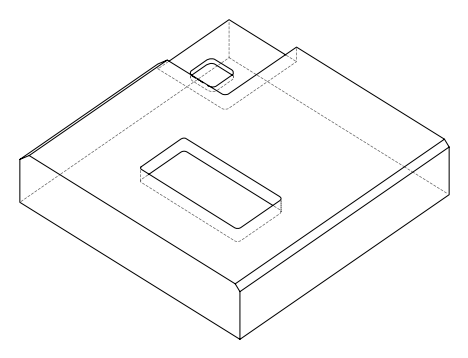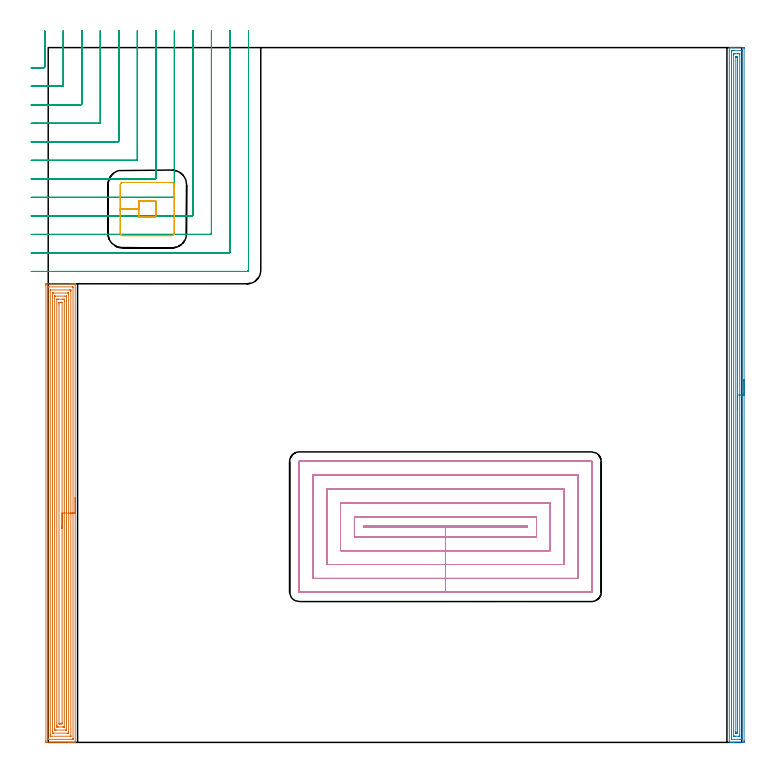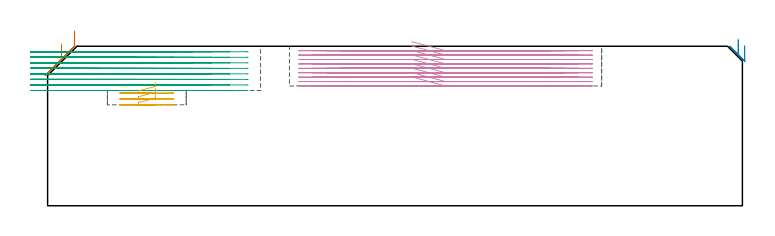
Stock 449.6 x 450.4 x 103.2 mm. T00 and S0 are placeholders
(PLAN: 5 operations, 3 tool changes, 109.5 min)
(1 AREA_MILL | FG_CHAMFER_SURFACE | UGT0205_001 | 16.98 min | 55068 mm3)
(2 AREA_MILL_1 | FG_CHAMFER_SURFACE_1 | UGT0205_001 | 14.61 min | 20732 mm3)
(3 MILL_CORNER_NOTCH_RECTANGULAR | CORNER_NOTCH_RECTANGULAR | UGT0201_008 | Follow Part, ap 4, ae 75% | 34.39 min | 601507 mm3)
(4 MILL_RECTANGULAR_POCKET | POCKET_RECTANGULAR_STRAIGHT | NXT0201_011 | Follow Part, ap 3, ae 75% | 42.01 min | 502823 mm3)
(5 MILL_RECTANGULAR_POCKET_1 | POCKET_RECTANGULAR_STRAIGHT_1 | UGT0201_008 | Follow Part, ap 4, ae 75% | 1.48 min | 23227 mm3)
(TOOL UGT0205_001 | Chamfer Mill 20 x 3 x 45 deg. | D20 FL50 Z2)
(TOOL UGT0201_008 | End Mill 16 mm | D16 FL32 Z4)
(TOOL NXT0201_011 | ENDMILL 12mm [2P460-1200-NA 1630] | D12 FL38 Z6)
(OP 1 AREA_MILL)
G17 G21 G94 G90
T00 M6
G54
G17 G0 G90 X17.5 Y158.65 S1061 M3
G43 Z113.2 H0
G94 G1 Y158.612 Z112.328 F250.
Y158.498 Z111.463
Y158.309 Z110.612
Y158.047 Z109.78
Y157.713 Z108.974
Y157.31 Z108.2
Y156.842 Z107.464
Y156.31 Z106.772
Y155.721 Z106.129
Y155.078 Z105.54
Y154.386 Z105.008
Y153.65 Z104.54
Y152.876 Z104.137
Y152.07 Z103.803
Y151.238 Z103.541
Y150.387 Z103.352
Y149.522 Z103.238
Y148.65 Z103.2
Y0.185
X17.497 Y0.01 Z103.188
X17.443 Y0.007 Z103.135
X17.013 Y0. Z102.713
X16.759 Z102.458
X16.021 Z101.716
X14.761 Z100.458
X13.347 Z99.043
X-0.912 Y0.001 Z84.786
X-1.142 Y0.003 Z84.555
X-1.492 Y0.008 Z84.206
X-1.494 Y0.048 Z84.204
X-1.499 Y0.632 Z84.201
X-1.5 Y1.222 Z84.2
Y296.363
X-1.499 Y296.668 Z84.201
X-1.494 Y297.252 Z84.204
X-1.492 Y297.292 Z84.206
X-0.912 Y297.3 Z84.786
X14.238 Z99.933
X15.652 Z101.348
X16.021 Z101.716
X16.759 Z102.458
X17.013 Z102.713
X17.443 Y297.293 Z103.135
X17.497 Y297.29 Z103.189
X17.5 Y297.115 Z103.2
Y148.65
X16.086 Z101.786
Y2.356
X16.084 Y2.291 Z101.784
X16.079 Y2.161 Z101.779
X16.067 Y2.01 Z101.767
X16.021 Y2.007 Z101.721
X15.549 Y2.001 Z101.249
X0.398 Z86.098
X-0.021 Y2.007 Z85.679
X-0.074 Y2.01 Z85.626
X-0.082 Y2.226 Z85.618
X-0.085 Y2.356 Z85.615
X-0.086 Y2.421 Z85.614
Y294.944
X-0.084 Y295.009 Z85.616
X-0.079 Y295.139 Z85.621
X-0.067 Y295.29 Z85.633
X-0.021 Y295.293 Z85.679
X0.452 Y295.299 Z86.152
X15.602 Z101.302
X16.021 Y295.293 Z101.721
X16.074 Y295.29 Z101.774
X16.082 Y295.074 Z101.782
X16.085 Y294.944 Z101.785
X16.086 Y294.879 Z101.786
Y148.65
X14.672 Z100.372
X14.671 Y4.101 Z100.371
Y4.047
X14.669 Y4.021 Z100.369
X14.666 Y4.014 Z100.366
X14.655 Y4.01 Z100.355
X14.446 Y4.001 Z100.146
X1.971 Y4. Z87.671
X1.762 Y4.001 Z87.462
X1.553 Y4.005 Z87.253
X1.414 Y4.01 Z87.114
X1.335 Y4.021 Z87.035
X1.333 Y4.065 Z87.033
X1.33 Y4.21 Z87.03
X1.329 Y4.644 Z87.029
X1.328 Y5.104 Z87.028
X1.329 Y293.199 Z87.029
Y293.253
X1.332 Y293.279 Z87.032
X1.334 Y293.286 Z87.034
X1.345 Y293.29 Z87.045
X1.554 Y293.299 Z87.254
X14.03 Y293.3 Z99.73
X14.238 Y293.299 Z99.938
X14.447 Y293.295 Z100.147
X14.586 Y293.29 Z100.286
X14.665 Y293.279 Z100.365
X14.667 Y293.235 Z100.367
X14.67 Y293.09 Z100.37
X14.671 Y292.656 Z100.371
X14.672 Y292.196 Z100.372
Y148.65
X13.257 Z98.957
Y6.893
X13.255 Y6.091 Z98.955
X13.253 Y6.036 Z98.953
X13.251 Y6.014 Z98.951
X13.233 Y6.01 Z98.933
X13.123 Y6.005 Z98.823
X12.901 Y6.002 Z98.601
X12.456 Y6. Z98.156
X3.544 Z89.244
X3.099 Y6.002 Z88.799
X2.877 Y6.005 Z88.577
X2.767 Y6.01 Z88.467
X2.749 Y6.014 Z88.449
X2.747 Y6.031 Z88.447
X2.745 Y6.072 Z88.445
X2.743 Y6.803 Z88.443
Y290.407
X2.745 Y291.209 Z88.445
X2.747 Y291.264 Z88.447
X2.749 Y291.286 Z88.449
X2.767 Y291.29 Z88.467
X2.877 Y291.295 Z88.577
X3.099 Y291.298 Z88.799
X3.544 Y291.3 Z89.244
X12.456 Z98.156
X12.901 Y291.298 Z98.601
X13.123 Y291.295 Z98.823
X13.233 Y291.29 Z98.933
X13.251 Y291.286 Z98.951
X13.253 Y291.269 Z98.953
X13.255 Y291.228 Z98.955
X13.257 Y290.498 Z98.957
Y290.407
Y148.65
X11.843 Z97.543
Y8.403
X11.84 Y8.123 Z97.54
X11.837 Y8.044 Z97.537
X11.834 Y8.009 Z97.534
X11.819 Y8.007 Z97.519
X11.735 Y8.003 Z97.435
X11.565 Y8.001 Z97.265
X11.353 Y8. Z97.053
X5.114 Z90.814
X4.435 Y8.002 Z90.135
X4.219 Y8.004 Z89.919
X4.168 Y8.01 Z89.868
X4.164 Y8.024 Z89.864
X4.161 Y8.063 Z89.861
X4.157 Y8.682 Z89.857
Y8.961
X4.158 Y288.897 Z89.858
X4.16 Y289.177 Z89.86
X4.163 Y289.256 Z89.863
X4.166 Y289.291 Z89.866
X4.181 Y289.293 Z89.881
X4.265 Y289.297 Z89.965
X4.435 Y289.299 Z90.135
X4.647 Y289.3 Z90.347
X10.886 Z96.586
X11.565 Y289.298 Z97.265
X11.781 Y289.296 Z97.481
X11.832 Y289.29 Z97.532
X11.836 Y289.276 Z97.536
X11.839 Y289.237 Z97.539
X11.843 Y288.618 Z97.543
Y288.339
Y148.65
X10.429 Z96.129
X10.428 Y10.146 Z96.128
X10.427 Y10.065 Z96.127
X10.425 Y10.026 Z96.125
X10.423 Y10.013 Z96.123
X10.406 Y10.01 Z96.106
X10.249 Y10.003 Z95.949
X9.782 Y10.001 Z95.482
X9.36 Y10. Z95.06
X6.686 Z92.386
X6.218 Y10.001 Z91.918
X5.792 Y10.003 Z91.492
X5.609 Y10.01 Z91.309
X5.578 Y10.022 Z91.278
X5.576 Y10.085 Z91.276
X5.573 Y10.223 Z91.273
X5.572 Y10.47 Z91.272
X5.571 Y11.119 Z91.271
X5.572 Y287.154 Z91.272
X5.573 Y287.235 Z91.273
X5.575 Y287.274 Z91.275
X5.577 Y287.287 Z91.277
X5.594 Y287.29 Z91.294
X5.752 Y287.297 Z91.452
X6.218 Y287.299 Z91.918
X6.64 Y287.3 Z92.34
X9.314 Z95.014
X9.782 Y287.299 Z95.482
X10.208 Y287.297 Z95.908
X10.391 Y287.29 Z96.091
X10.422 Y287.278 Z96.122
X10.424 Y287.215 Z96.124
X10.427 Y287.077 Z96.127
X10.428 Y286.83 Z96.128
X10.429 Y286.181 Z96.129
Y148.65
X9.015 Z94.715
Y13.03
X9.013 Y12.259 Z94.713
X9.012 Y12.138 Z94.712
X9.008 Y12.021 Z94.708
X8.891 Y12.01 Z94.591
X8.257 Y12.001 Z93.957
X8. Y12. Z93.7
X7.367 Z93.067
X7.109 Y12.003 Z92.809
X7.023 Y12.007 Z92.723
X6.998 Y12.009 Z92.698
X6.992 Y12.054 Z92.692
X6.988 Y12.135 Z92.688
X6.986 Y12.259 Z92.686
X6.985 Y284.271 Z92.685
X6.987 Y285.041 Z92.687
X6.988 Y285.162 Z92.688
X6.992 Y285.279 Z92.692
X7.109 Y285.29 Z92.809
X7.743 Y285.299 Z93.443
X8. Y285.3 Z93.7
X8.633 Z94.333
X8.891 Y285.297 Z94.591
X8.977 Y285.293 Z94.677
X9.002 Y285.291 Z94.702
X9.008 Y285.246 Z94.708
X9.012 Y285.165 Z94.712
X9.014 Y285.041 Z94.714
X9.015 Y148.65 Z94.715
Y147.778 Z94.753
Y146.914 Z94.867
Y146.062 Z95.055
Y145.23 Z95.318
Y144.424 Z95.652
Y143.65 Z96.054
Y142.914 Z96.523
Y142.222 Z97.054
Y141.579 Z97.644
Y140.99 Z98.287
Y140.459 Z98.979
Y139.99 Z99.715
Y139.587 Z100.489
Y139.253 Z101.295
Y138.991 Z102.127
Y138.802 Z102.978
Y138.688 Z103.843
Y138.65 Z104.715
G0 Z113.2
M5
M2
(OP 2 AREA_MILL_1)
G17 G21 G94 G90
T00 M6
G54
G17 G0 G90 X451.1 Y235.2 S1061 M3
G43 Z113.2 H0
Z103.6
G94 G1 Y235.162 Z102.728 F250.
Y235.048 Z101.864
Y234.859 Z101.012
Y234.597 Z100.18
Y234.263 Z99.374
Y233.86 Z98.6
Y233.391 Z97.864
Y232.86 Z97.172
Y232.271 Z96.529
Y231.628 Z95.94
Y230.936 Z95.408
Y230.2 Z94.94
Y229.426 Z94.537
Y228.62 Z94.203
Y227.788 Z93.941
Y226.936 Z93.752
Y226.072 Z93.638
Y225.2 Z93.6
Y1.091
X451.099 Y0.613 Z93.601
X451.096 Y0.202 Z93.602
X451.092 Y0.01 Z93.605
X450.692 Y0. Z94.006
X444.543 Z100.151
X443.992 Z100.704
X443.665 Z101.031
X443.114 Z101.582
X442.787 Z101.908
X441.804 Z102.895
X441.65 Y0.003 Z103.043
X441.502 Y0.01 Z103.188
X441.5 Y0.166 Z103.2
Y450.234
X441.502 Y450.39 Z103.188
X441.65 Y450.397 Z103.043
X441.804 Y450.4 Z102.895
X442.131 Z102.568
X442.787 Z101.908
X443.992 Z100.704
X444.543 Z100.151
X450.692 Z94.006
X450.97 Y450.397 Z93.727
X451.092 Y450.39 Z93.606
X451.099 Y450.266 Z93.599
X451.1 Y449.787 Z93.6
Y225.2
X449.686 Z95.014
X449.685 Y2.53 Z95.015
X449.684 Y2.399 Z95.016
X449.679 Y2.027 Z95.021
X449.319 Y2.008 Z95.381
X448.935 Y2.003 Z95.765
X448.449 Y2. Z96.251
X448.057 Z96.643
X442.991 Y2.001 Z101.709
X442.96 Y2.002 Z101.74
X442.928 Y2.005 Z101.772
X442.921 Y2.009 Z101.779
X442.918 Y2.015 Z101.782
X442.916 Y2.042 Z101.784
X442.914 Y2.269 Z101.786
Y2.399
X442.915 Y447.87 Z101.785
X442.916 Y448.001 Z101.784
X442.921 Y448.373 Z101.779
X443.281 Y448.392 Z101.419
X443.665 Y448.397 Z101.035
X444.151 Y448.4 Z100.549
X444.543 Z100.157
X449.609 Z95.091
X449.64 Y448.399 Z95.06
X449.672 Y448.395 Z95.028
X449.679 Y448.391 Z95.021
X449.682 Y448.385 Z95.018
X449.684 Y448.358 Z95.016
X449.686 Y448.131 Z95.014
Y448.001
Y225.2
X448.272 Z96.428
X448.271 Y4.86 Z96.429
X448.27 Y4.185 Z96.43
X448.268 Y4.076 Z96.432
X448.265 Y4.024 Z96.435
X448.26 Y4.009 Z96.44
X448.234 Y4.004 Z96.466
X448.057 Y4.002 Z96.643
X447.36 Y4. Z97.34
X445.604 Z99.096
X444.725 Z99.975
X444.543 Y4.002 Z100.157
X444.362 Y4.007 Z100.338
X444.341 Y4.01 Z100.359
X444.335 Y4.019 Z100.365
X444.332 Y4.054 Z100.368
X444.33 Y4.112 Z100.37
X444.329 Y4.185 Z100.371
X444.328 Y4.403 Z100.372
X444.329 Y445.54 Z100.371
X444.33 Y446.215 Z100.37
X444.332 Y446.324 Z100.368
X444.335 Y446.376 Z100.365
X444.34 Y446.391 Z100.36
X444.366 Y446.395 Z100.334
X444.543 Y446.398 Z100.157
X445.24 Y446.4 Z99.46
X446.996 Z97.704
X447.875 Z96.825
X448.057 Y446.398 Z96.643
X448.238 Y446.393 Z96.462
X448.259 Y446.39 Z96.441
X448.265 Y446.381 Z96.435
X448.268 Y446.346 Z96.432
X448.27 Y446.288 Z96.43
X448.271 Y446.215 Z96.429
X448.272 Y445.997 Z96.428
Y225.2
X446.857 Z97.843
Y6.298
X446.855 Y6.108 Z97.845
X446.853 Y6.041 Z97.847
X446.85 Y6.01 Z97.85
X446.83 Y6.008 Z97.87
X446.725 Y6.004 Z97.975
X446.3 Y6. Z98.4
X446.271 Z98.429
X445.875 Y6.003 Z98.825
X445.776 Y6.007 Z98.924
X445.755 Y6.01 Z98.945
X445.749 Y6.02 Z98.951
X445.747 Y6.054 Z98.953
X445.745 Y6.134 Z98.955
X445.743 Y6.537 Z98.957
Y6.864
Y444.102
X445.745 Y444.291 Z98.955
X445.747 Y444.359 Z98.953
X445.75 Y444.39 Z98.95
X445.77 Y444.392 Z98.93
X445.875 Y444.395 Z98.825
X446.3 Y444.4 Z98.4
X446.329 Z98.371
X446.725 Y444.397 Z97.975
X446.824 Y444.393 Z97.876
X446.845 Y444.39 Z97.855
X446.851 Y444.38 Z97.849
X446.853 Y444.346 Z97.847
X446.855 Y444.266 Z97.845
X446.857 Y443.863 Z97.843
Y443.536
Y225.2
Y224.328 Z97.881
Y223.463 Z97.995
Y222.612 Z98.183
Y221.78 Z98.446
Y220.974 Z98.78
Y220.2 Z99.182
Y219.464 Z99.651
Y218.772 Z100.182
Y218.129 Z100.772
Y217.54 Z101.415
Y217.008 Z102.107
Y216.54 Z102.843
Y216.137 Z103.617
Y215.803 Z104.422
Y215.541 Z105.254
Y215.352 Z106.106
Y215.238 Z106.971
Y215.2 Z107.843
G0 Z113.2
M5
M2
(OP 3 MILL_CORNER_NOTCH_RECTANGULAR)
G17 G21 G94 G90
T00 M6
G54
G17 G0 G90 X-11. Y437.294 S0 M3
G43 Z113.2 H0
Z99.625
G94 G1 X-8. Y437.3 F250.
X-7.746 F500.
X-2.991
G3 X-2.2 Y438.091 R0.8
G1 Y458.092
Y461.092 F250.
G0 Z113.2
X-11. Y425.293
Z99.625
G1 X-8. Y425.3
X-7.746 F500.
X9.008
G3 X9.8 Y426.092 R0.8
G1 Y458.4
Y461.4 F250.
G0 Z113.2
X-11. Y413.293
Z99.625
G1 X-8. Y413.3
X-7.746 F500.
X21.008
G3 X21.8 Y414.092 R0.8
G1 Y458.4
Y461.4 F250.
G0 Z113.2
X-11. Y401.292
Z99.625
G1 X-8. Y401.3
X-7.746 F500.
X33.007
G3 X33.8 Y402.093 R0.8
G1 Y458.4
Y461.4 F250.
G0 Z113.2
X-11. Y389.291
Z99.625
G1 X-8. Y389.3
X-7.746 F500.
X45.007
G3 X45.8 Y390.093 R0.8
G1 Y458.4
Y461.4 F250.
G0 Z113.2
X-11. Y377.289
Z99.625
G1 X-8. Y377.3
G2 X-7.746 Y377.3 R72. F500.
G1 X57.007
G3 X57.8 Y378.094 R0.8
G1 Y458.4
Y461.4 F250.
G0 Z113.2
X-11. Y365.287
Z99.625
G1 X-8. Y365.299
X-7.746 Y365.3 F500.
X69.006
G3 X69.8 Y366.094 R0.8
G1 Y458.4
Y461.4 F250.
G0 Z113.2
X-11. Y353.283
Z99.625
G1 X-8. Y353.299
X-7.746 Y353.3 F500.
X81.006
G3 X81.8 Y354.094 R0.8
G1 Y458.4
Y461.4 F250.
G0 Z113.2
X-11. Y341.278
Z99.625
G1 X-8. Y341.299
X-7.746 Y341.3 F500.
X93.005
G3 X93.8 Y342.095 R0.8
G1 Y458.4
Y461.4 F250.
G0 Z113.2
X-11. Y329.267
Z99.625
G1 X-8. Y329.299
G2 X-7.746 Y329.3 R24. F500.
G1 X105.005
G3 X105.8 Y330.095 R0.8
G1 Y458.4
Y461.4 F250.
G0 Z113.2
X-10.999 Y317.234
Z99.625
G1 X-8. Y317.297
G2 X-7.746 Y317.3 R12. F500.
G1 X117.005
G3 X117.8 Y318.095 R0.8
G1 Y458.4
Y461.4 F250.
G0 Z113.2
X-10.746 Y305.3
Z99.625
G1 X-7.746
X129.005 F500.
G3 X129.8 Y306.096 R0.8
G1 Y458.4
Y461.4 F250.
G0 Z113.2
X-11. Y437.294
Z96.05
G1 X-8. Y437.3
X-7.746 F500.
X-2.991
G3 X-2.2 Y438.091 R0.8
G1 Y458.092
Y461.092 F250.
G0 Z113.2
X-11. Y425.293
Z96.05
G1 X-8. Y425.3
X-7.746 F500.
X9.008
G3 X9.8 Y426.092 R0.8
G1 Y458.4
Y461.4 F250.
G0 Z113.2
X-11. Y413.293
Z96.05
G1 X-8. Y413.3
X-7.746 F500.
X21.008
G3 X21.8 Y414.092 R0.8
G1 Y458.4
Y461.4 F250.
G0 Z113.2
X-11. Y401.292
Z96.05
G1 X-8. Y401.3
X-7.746 F500.
X33.007
G3 X33.8 Y402.093 R0.8
G1 Y458.4
Y461.4 F250.
G0 Z113.2
X-11. Y389.291
Z96.05
G1 X-8. Y389.3
X-7.746 F500.
X45.007
G3 X45.8 Y390.093 R0.8
G1 Y458.4
Y461.4 F250.
G0 Z113.2
X-11. Y377.289
Z96.05
G1 X-8. Y377.3
G2 X-7.746 Y377.3 R72. F500.
G1 X57.007
G3 X57.8 Y378.093 R0.8
G1 Y458.4
Y461.4 F250.
G0 Z113.2
X-11. Y365.287
Z96.05
G1 X-8. Y365.299
G2 X-7.746 Y365.3 R60. F500.
G1 X69.006
G3 X69.8 Y366.094 R0.8
G1 Y458.4
Y461.4 F250.
G0 Z113.2
X-11. Y353.283
Z96.05
G1 X-8. Y353.299
G2 X-7.746 Y353.3 R48. F500.
G1 X81.006
G3 X81.8 Y354.094 R0.8
G1 Y458.4
Y461.4 F250.
G0 Z113.2
X-11. Y341.278
Z96.05
G1 X-8. Y341.299
G2 X-7.746 Y341.3 R36. F500.
G1 X93.005
G3 X93.8 Y342.095 R0.8
G1 Y458.4
Y461.4 F250.
G0 Z113.2
X-11. Y329.267
Z96.05
G1 X-8. Y329.299
G2 X-7.746 Y329.3 R24. F500.
G1 X105.005
G3 X105.8 Y330.095 R0.8
G1 Y458.4
Y461.4 F250.
G0 Z113.2
X-10.999 Y317.234
Z96.05
G1 X-8. Y317.297
G2 X-7.746 Y317.3 R12. F500.
G1 X117.005
G3 X117.8 Y318.095 R0.8
G1 Y458.4
Y461.4 F250.
G0 Z113.2
X-10.746 Y305.3
Z96.05
G1 X-7.746
X129.005 F500.
G3 X129.8 Y306.095 R0.8
G1 Y458.4
Y461.4 F250.
G0 Z113.2
X-11. Y437.296
Z92.475
G1 X-8. Y437.3
X-7.822 F500.
X-2.991
G3 X-2.2 Y438.091 R0.8
G1 Y458.092
Y461.092 F250.
G0 Z113.2
X-11. Y425.295
Z92.475
G1 X-8. Y425.3
X-7.822 F500.
X9.008
G3 X9.8 Y426.092 R0.8
G1 Y458.4
Y461.4 F250.
G0 Z113.2
X-11. Y413.295
Z92.475
G1 X-8. Y413.3
X-7.822 F500.
X21.008
G3 X21.8 Y414.092 R0.8
G1 Y458.4
Y461.4 F250.
G0 Z113.2
X-11. Y401.294
Z92.475
G1 X-8. Y401.3
X-7.822 F500.
X33.007
G3 X33.8 Y402.093 R0.8
G1 Y458.4
Y461.4 F250.
G0 Z113.2
X-11. Y389.293
Z92.475
G1 X-8. Y389.3
X-7.822 F500.
X45.007
G3 X45.8 Y390.093 R0.8
G1 Y458.4
Y461.4 F250.
G0 Z113.2
X-11. Y377.292
Z92.475
G1 X-8. Y377.3
X-7.822 F500.
X57.007
G3 X57.8 Y378.094 R0.8
G1 Y458.4
Y461.4 F250.
G0 Z113.2
X-11. Y365.291
Z92.475
G1 X-8. Y365.3
X-7.822 F500.
X69.006
G3 X69.8 Y366.094 R0.8
G1 Y458.4
Y461.4 F250.
G0 Z113.2
X-11. Y353.289
Z92.475
G1 X-8. Y353.3
X-7.822 F500.
X81.006
G3 X81.8 Y354.094 R0.8
G1 Y458.4
Y461.4 F250.
G0 Z113.2
X-11. Y341.285
Z92.475
G1 X-8. Y341.3
X-7.822 F500.
X93.005
G3 X93.8 Y342.095 R0.8
G1 Y458.4
Y461.4 F250.
G0 Z113.2
X-11. Y329.277
Z92.475
G1 X-8. Y329.299
X-7.822 Y329.3 F500.
X105.005
G3 X105.8 Y330.095 R0.8
G1 Y458.4
Y461.4 F250.
G0 Z113.2
X-11. Y317.254
Z92.475
G1 X-8. Y317.299
X-7.822 Y317.3 F500.
X117.005
G3 X117.8 Y318.095 R0.8
G1 Y458.4
Y461.4 F250.
G0 Z113.2
X-10.822 Y305.3
Z92.475
G1 X-7.822
X129.004 F500.
G3 X129.8 Y306.096 R0.8
G1 Y458.4
Y461.4 F250.
G0 Z113.2
X-11. Y437.3
Z88.9
G1 X-8.
X-2.991 F500.
G3 X-2.2 Y438.091 R0.8
G1 Y458.092
Y461.092 F250.
G0 Z113.2
X-11. Y425.3
Z88.9
G1 X-8.
X9.008 F500.
G3 X9.8 Y426.092 R0.8
G1 Y458.4
Y461.4 F250.
G0 Z113.2
X-11. Y413.3
Z88.9
G1 X-8.
X21.008 F500.
G3 X21.8 Y414.092 R0.8
G1 Y458.4
Y461.4 F250.
G0 Z113.2
X-11. Y401.3
Z88.9
G1 X-8.
X33.007 F500.
G3 X33.8 Y402.093 R0.8
G1 Y458.4
Y461.4 F250.
G0 Z113.2
X-11. Y389.3
Z88.9
G1 X-8.
X45.007 F500.
G3 X45.8 Y390.093 R0.8
G1 Y458.4
Y461.4 F250.
G0 Z113.2
X-11. Y377.3
Z88.9
G1 X-8.
X57.007 F500.
G3 X57.8 Y378.093 R0.8
G1 Y458.4
Y461.4 F250.
G0 Z113.2
X-11. Y365.3
Z88.9
G1 X-8.
X69.006 F500.
G3 X69.8 Y366.094 R0.8
G1 Y458.4
Y461.4 F250.
G0 Z113.2
X-11. Y353.3
Z88.9
G1 X-8.
X81.006 F500.
G3 X81.8 Y354.094 R0.8
G1 Y458.4
Y461.4 F250.
G0 Z113.2
X-11. Y341.3
Z88.9
G1 X-8.
X93.005 F500.
G3 X93.8 Y342.095 R0.8
G1 Y458.4
Y461.4 F250.
G0 Z113.2
X-11. Y329.3
Z88.9
G1 X-8.
X105.005 F500.
G3 X105.8 Y330.095 R0.8
G1 Y458.4
Y461.4 F250.
G0 Z113.2
X-11. Y317.3
Z88.9
G1 X-8.
X117.005 F500.
G3 X117.8 Y318.095 R0.8
G1 Y458.4
Y461.4 F250.
G0 Z113.2
X-11. Y305.3
Z88.9
G1 X-8.
X129.004 F500.
G3 X129.8 Y306.096 R0.8
G1 Y458.4
Y461.4 F250.
G0 Z113.2
X-11. Y437.3
Z85.325
G1 X-8.
X-2.991 F500.
G3 X-2.2 Y438.091 R0.8
G1 Y458.092
Y461.092 F250.
G0 Z113.2
X-11. Y425.3
Z85.325
G1 X-8.
X9.008 F500.
G3 X9.8 Y426.092 R0.8
G1 Y458.4
Y461.4 F250.
G0 Z113.2
X-11. Y413.3
Z85.325
G1 X-8.
X21.008 F500.
G3 X21.8 Y414.092 R0.8
G1 Y458.4
Y461.4 F250.
G0 Z113.2
X-11. Y401.3
Z85.325
G1 X-8.
X33.007 F500.
G3 X33.8 Y402.093 R0.8
G1 Y458.4
Y461.4 F250.
G0 Z113.2
X-11. Y389.3
Z85.325
G1 X-8.
X45.007 F500.
G3 X45.8 Y390.093 R0.8
G1 Y458.4
Y461.4 F250.
G0 Z113.2
X-11. Y377.3
Z85.325
G1 X-8.
X57.006 F500.
G3 X57.8 Y378.093 R0.8
G1 Y458.4
Y461.4 F250.
G0 Z113.2
X-11. Y365.3
Z85.325
G1 X-8.
X69.006 F500.
G3 X69.8 Y366.094 R0.8
G1 Y458.4
Y461.4 F250.
G0 Z113.2
X-11. Y353.3
Z85.325
G1 X-8.
X81.006 F500.
G3 X81.8 Y354.094 R0.8
G1 Y458.4
Y461.4 F250.
G0 Z113.2
X-11. Y341.3
Z85.325
G1 X-8.
X93.005 F500.
G3 X93.8 Y342.095 R0.8
G1 Y458.4
Y461.4 F250.
G0 Z113.2
X-11. Y329.3
Z85.325
G1 X-8.
X105.005 F500.
G3 X105.8 Y330.095 R0.8
G1 Y458.4
Y461.4 F250.
G0 Z113.2
X-11. Y317.3
Z85.325
G1 X-8.
X117.005 F500.
G3 X117.8 Y318.095 R0.8
G1 Y458.4
Y461.4 F250.
G0 Z113.2
X-11. Y305.3
Z85.325
G1 X-8.
X129.005 F500.
G3 X129.8 Y306.096 R0.8
G1 Y458.4
Y461.4 F250.
G0 Z113.2
X-11. Y437.3
Z81.75
G1 X-8.
X-2.991 F500.
G3 X-2.2 Y438.091 R0.8
G1 Y458.092
Y461.092 F250.
G0 Z113.2
X-11. Y425.3
Z81.75
G1 X-8.
X9.008 F500.
G3 X9.8 Y426.092 R0.8
G1 Y458.4
Y461.4 F250.
G0 Z113.2
X-11. Y413.3
Z81.75
G1 X-8.
X21.008 F500.
G3 X21.8 Y414.092 R0.8
G1 Y458.4
Y461.4 F250.
G0 Z113.2
X-11. Y401.3
Z81.75
G1 X-8.
X33.007 F500.
G3 X33.8 Y402.093 R0.8
G1 Y458.4
Y461.4 F250.
G0 Z113.2
X-11. Y389.3
Z81.75
G1 X-8.
X45.007 F500.
G3 X45.8 Y390.093 R0.8
G1 Y458.4
Y461.4 F250.
G0 Z113.2
X-11. Y377.3
Z81.75
G1 X-8.
X57.007 F500.
G3 X57.8 Y378.093 R0.8
G1 Y458.4
Y461.4 F250.
G0 Z113.2
X-11. Y365.3
Z81.75
G1 X-8.
X69.006 F500.
G3 X69.8 Y366.094 R0.8
G1 Y458.4
Y461.4 F250.
G0 Z113.2
X-11. Y353.3
Z81.75
G1 X-8.
X81.006 F500.
G3 X81.8 Y354.094 R0.8
G1 Y458.4
Y461.4 F250.
G0 Z113.2
X-11. Y341.3
Z81.75
G1 X-8.
X93.005 F500.
G3 X93.8 Y342.095 R0.8
G1 Y458.4
Y461.4 F250.
G0 Z113.2
X-11. Y329.3
Z81.75
G1 X-8.
X105.005 F500.
G3 X105.8 Y330.095 R0.8
G1 Y458.4
Y461.4 F250.
G0 Z113.2
X-11. Y317.3
Z81.75
G1 X-8.
X117.005 F500.
G3 X117.8 Y318.095 R0.8
G1 Y458.4
Y461.4 F250.
G0 Z113.2
X-11. Y305.3
Z81.75
G1 X-8.
X129.005 F500.
G3 X129.8 Y306.095 R0.8
G1 Y458.4
Y461.4 F250.
G0 Z113.2
X-11. Y437.3
Z78.175
G1 X-8.
X-2.991 F500.
G3 X-2.2 Y438.091 R0.8
G1 Y458.092
Y461.092 F250.
G0 Z113.2
X-11. Y425.3
Z78.175
G1 X-8.
X9.008 F500.
G3 X9.8 Y426.092 R0.8
G1 Y458.4
Y461.4 F250.
G0 Z113.2
X-11. Y413.3
Z78.175
G1 X-8.
X21.008 F500.
G3 X21.8 Y414.092 R0.8
G1 Y458.4
Y461.4 F250.
G0 Z113.2
X-11. Y401.3
Z78.175
G1 X-8.
X33.007 F500.
G3 X33.8 Y402.093 R0.8
G1 Y458.4
Y461.4 F250.
G0 Z113.2
X-11. Y389.3
Z78.175
G1 X-8.
X45.007 F500.
G3 X45.8 Y390.093 R0.8
G1 Y458.4
Y461.4 F250.
G0 Z113.2
X-11. Y377.3
Z78.175
G1 X-8.
X57.007 F500.
G3 X57.8 Y378.093 R0.8
G1 Y458.4
Y461.4 F250.
G0 Z113.2
X-11. Y365.3
Z78.175
G1 X-8.
X69.006 F500.
G3 X69.8 Y366.094 R0.8
G1 Y458.4
Y461.4 F250.
G0 Z113.2
X-11. Y353.3
Z78.175
G1 X-8.
X81.006 F500.
G3 X81.8 Y354.094 R0.8
G1 Y458.4
Y461.4 F250.
G0 Z113.2
X-11. Y341.3
Z78.175
G1 X-8.
X93.005 F500.
G3 X93.8 Y342.095 R0.8
G1 Y458.4
Y461.4 F250.
G0 Z113.2
X-11. Y329.3
Z78.175
G1 X-8.
X105.005 F500.
G3 X105.8 Y330.095 R0.8
G1 Y458.4
Y461.4 F250.
G0 Z113.2
X-11. Y317.3
Z78.175
G1 X-8.
X117.005 F500.
G3 X117.8 Y318.095 R0.8
G1 Y458.4
Y461.4 F250.
G0 Z113.2
X-11. Y305.3
Z78.175
G1 X-8.
X129.005 F500.
G3 X129.8 Y306.095 R0.8
G1 Y458.4
Y461.4 F250.
G0 Z113.2
X-11. Y437.3
Z74.6
G1 X-8.
X-2.991 F500.
G3 X-2.2 Y438.091 R0.8
G1 Y458.092
Y461.092 F250.
G0 Z113.2
X-11. Y425.3
Z74.6
G1 X-8.
X9.008 F500.
G3 X9.8 Y426.092 R0.8
G1 Y458.4
Y461.4 F250.
G0 Z113.2
X-11. Y413.3
Z74.6
G1 X-8.
X21.008 F500.
G3 X21.8 Y414.092 R0.8
G1 Y458.4
Y461.4 F250.
G0 Z113.2
X-11. Y401.3
Z74.6
G1 X-8.
X33.007 F500.
G3 X33.8 Y402.093 R0.8
G1 Y458.4
Y461.4 F250.
G0 Z113.2
X-11. Y389.3
Z74.6
G1 X-8.
X45.007 F500.
G3 X45.8 Y390.093 R0.8
G1 Y458.4
Y461.4 F250.
G0 Z113.2
X-11. Y377.3
Z74.6
G1 X-8.
X57.007 F500.
G3 X57.8 Y378.093 R0.8
G1 Y458.4
Y461.4 F250.
G0 Z113.2
X-11. Y365.3
Z74.6
G1 X-8.
X69.006 F500.
G3 X69.8 Y366.094 R0.8
G1 Y458.4
Y461.4 F250.
G0 Z113.2
X-11. Y353.3
Z74.6
G1 X-8.
X81.006 F500.
G3 X81.8 Y354.094 R0.8
G1 Y458.4
Y461.4 F250.
G0 Z113.2
X-11. Y341.3
Z74.6
G1 X-8.
X93.005 F500.
G3 X93.8 Y342.095 R0.8
G1 Y458.4
Y461.4 F250.
G0 Z113.2
X-11. Y329.3
Z74.6
G1 X-8.
X105.005 F500.
G3 X105.8 Y330.095 R0.8
G1 Y458.4
Y461.4 F250.
G0 Z113.2
X-11. Y317.3
Z74.6
G1 X-8.
X117.005 F500.
G3 X117.8 Y318.095 R0.8
G1 Y458.4
Y461.4 F250.
G0 Z113.2
X-11. Y305.3
Z74.6
G1 X-8.
X129.005 F500.
G3 X129.8 Y306.095 R0.8
G1 Y458.4
Y461.4 F250.
G0 Z113.2
M5
M2
(OP 4 MILL_RECTANGULAR_POCKET)
G17 G21 G94 G90
T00 M6
G54
G17 G0 G90 X235.647 Y139.3 S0 M3
G43 Z113.2 H1
Z106.2
G94 G1 X257.5 Z100.344 F250.
X310.5 F500.
Y140.3
X204.5
Y139.3
X257.5
Y133.3
X316.5
Y146.3
X198.5
Y133.3
X257.5
Y124.3
X325.5
Y155.3
X189.5
Y124.3
X257.5
Y115.3
X334.5
Y164.3
X180.5
Y115.3
X257.5
Y106.3
X343.5
Y173.3
X171.5
Y106.3
X257.5
Y97.3
X352.2
G3 X352.5 Y97.6 R0.3
G1 Y182.
G3 X352.2 Y182.3 R0.3
G1 X162.8
G3 X162.5 Y182. R0.3
G1 Y97.6
G3 X162.8 Y97.3 R0.3
G1 X257.5
X258.5
G0 X235.647 Y139.3 Z103.344
G1 X257.5 Z97.489 F250.
X310.5 F500.
Y140.3
X204.5
Y139.3
X257.5
Y133.3
X316.5
Y146.3
X198.5
Y133.3
X257.5
Y124.3
X325.5
Y155.3
X189.5
Y124.3
X257.5
Y115.3
X334.5
Y164.3
X180.5
Y115.3
X257.5
Y106.3
X343.5
Y173.3
X171.5
Y106.3
X257.5
Y97.3
X352.2
G3 X352.5 Y97.6 R0.3
G1 Y182.
G3 X352.2 Y182.3 R0.3
G1 X162.8
G3 X162.5 Y182. R0.3
G1 Y97.6
G3 X162.8 Y97.3 R0.3
G1 X257.5
X258.5
G0 X235.647 Y139.3 Z100.489
G1 X257.5 Z94.633 F250.
X310.5 F500.
Y140.3
X204.5
Y139.3
X257.5
Y133.3
X316.5
Y146.3
X198.5
Y133.3
X257.5
Y124.3
X325.5
Y155.3
X189.5
Y124.3
X257.5
Y115.3
X334.5
Y164.3
X180.5
Y115.3
X257.5
Y106.3
X343.5
Y173.3
X171.5
Y106.3
X257.5
Y97.3
X352.2
G3 X352.5 Y97.6 R0.3
G1 Y182.
G3 X352.2 Y182.3 R0.3
G1 X162.8
G3 X162.5 Y182. R0.3
G1 Y97.6
G3 X162.8 Y97.3 R0.3
G1 X257.5
X258.5
G0 X235.647 Y139.3 Z97.633
G1 X257.5 Z91.778 F250.
X310.5 F500.
Y140.3
X204.5
Y139.3
X257.5
Y133.3
X316.5
Y146.3
X198.5
Y133.3
X257.5
Y124.3
X325.5
Y155.3
X189.5
Y124.3
X257.5
Y115.3
X334.5
Y164.3
X180.5
Y115.3
X257.5
Y106.3
X343.5
Y173.3
X171.5
Y106.3
X257.5
Y97.3
X352.2
G3 X352.5 Y97.6 R0.3
G1 Y182.
G3 X352.2 Y182.3 R0.3
G1 X162.8
G3 X162.5 Y182. R0.3
G1 Y97.6
G3 X162.8 Y97.3 R0.3
G1 X257.5
X258.5
G0 X235.647 Y139.3 Z94.778
G1 X257.5 Z88.922 F250.
X310.5 F500.
Y140.3
X204.5
Y139.3
X257.5
Y133.3
X316.5
Y146.3
X198.5
Y133.3
X257.5
Y124.3
X325.5
Y155.3
X189.5
Y124.3
X257.5
Y115.3
X334.5
Y164.3
X180.5
Y115.3
X257.5
Y106.3
X343.5
Y173.3
X171.5
Y106.3
X257.5
Y97.3
X352.2
G3 X352.5 Y97.6 R0.3
G1 Y182.
G3 X352.2 Y182.3 R0.3
G1 X162.8
G3 X162.5 Y182. R0.3
G1 Y97.6
G3 X162.8 Y97.3 R0.3
G1 X257.5
X258.5
G0 X235.647 Y139.3 Z91.922
G1 X257.5 Z86.067 F250.
X310.5 F500.
Y140.3
X204.5
Y139.3
X257.5
Y133.3
X316.5
Y146.3
X198.5
Y133.3
X257.5
Y124.3
X325.5
Y155.3
X189.5
Y124.3
X257.5
Y115.3
X334.5
Y164.3
X180.5
Y115.3
X257.5
Y106.3
X343.5
Y173.3
X171.5
Y106.3
X257.5
Y97.3
X352.2
G3 X352.5 Y97.6 R0.3
G1 Y182.
G3 X352.2 Y182.3 R0.3
G1 X162.8
G3 X162.5 Y182. R0.3
G1 Y97.6
G3 X162.8 Y97.3 R0.3
G1 X257.5
X258.5
G0 X235.647 Y139.3 Z89.067
G1 X257.5 Z83.211 F250.
X310.5 F500.
Y140.3
X204.5
Y139.3
X257.5
Y133.3
X316.5
Y146.3
X198.5
Y133.3
X257.5
Y124.3
X325.5
Y155.3
X189.5
Y124.3
X257.5
Y115.3
X334.5
Y164.3
X180.5
Y115.3
X257.5
Y106.3
X343.5
Y173.3
X171.5
Y106.3
X257.5
Y97.3
X352.2
G3 X352.5 Y97.6 R0.3
G1 Y182.
G3 X352.2 Y182.3 R0.3
G1 X162.8
G3 X162.5 Y182. R0.3
G1 Y97.6
G3 X162.8 Y97.3 R0.3
G1 X257.5
X258.5
G0 X235.647 Y139.3 Z86.211
G1 X257.5 Z80.356 F250.
X310.5 F500.
Y140.3
X204.5
Y139.3
X257.5
Y133.3
X316.5
Y146.3
X198.5
Y133.3
X257.5
Y124.3
X325.5
Y155.3
X189.5
Y124.3
X257.5
Y115.3
X334.5
Y164.3
X180.5
Y115.3
X257.5
Y106.3
X343.5
Y173.3
X171.5
Y106.3
X257.5
Y97.3
X352.2
G3 X352.5 Y97.6 R0.3
G1 Y182.
G3 X352.2 Y182.3 R0.3
G1 X162.8
G3 X162.5 Y182. R0.3
G1 Y97.6
G3 X162.8 Y97.3 R0.3
G1 X257.5
X258.5
G0 X235.647 Y139.3 Z83.356
G1 X257.5 Z77.5 F250.
X310.5 F500.
Y140.3
X204.5
Y139.3
X257.5
Y133.3
X316.5
Y146.3
X198.5
Y133.3
X257.5
Y124.3
X325.5
Y155.3
X189.5
Y124.3
X257.5
Y115.3
X334.5
Y164.3
X180.5
Y115.3
X257.5
Y106.3
X343.5
Y173.3
X171.5
Y106.3
X257.5
Y97.3
X352.2
G3 X352.5 Y97.6 R0.3
G1 Y182.
G3 X352.2 Y182.3 R0.3
G1 X162.8
G3 X162.5 Y182. R0.3
G1 Y97.6
G3 X162.8 Y97.3 R0.3
G1 X257.5
X258.5
G0 Z113.2
M5
M2
(OP 5 MILL_RECTANGULAR_POCKET_1)
G17 G21 G94 G90
T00 M6
G54
G17 G0 G90 X69.7 Y341.909 S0 M3
G43 Z113.2 H0
Z79.67
G94 G1 Y351. Z77.234 F250.
X58.7 Z74.287
Y345.75 Z72.88
Y340.5 F500.
X69.7
Y351.
X58.7
Y345.75
X46.7
Y330.1
G3 X48.3 Y328.5 R1.6
G1 X80.1
G3 X81.7 Y330.1 R1.6
G1 Y361.4
G3 X80.1 Y363. R1.6
G1 X48.3
G3 X46.7 Y361.4 R1.6
G1 Y345.75
Y344.75
G0 X69.7 Y341.909 Z75.88
G1 Y351. Z73.444 F250.
X58.7 Z70.497
Y345.75 Z69.09
Y340.5 F500.
X69.7
Y351.
X58.7
Y345.75
X46.7
Y330.1
G3 X48.3 Y328.5 R1.6
G1 X80.1
G3 X81.7 Y330.1 R1.6
G1 Y361.4
G3 X80.1 Y363. R1.6
G1 X48.3
G3 X46.7 Y361.4 R1.6
G1 Y345.75
Y344.75
G0 X69.7 Y341.909 Z72.09
G1 Y351. Z69.654 F250.
X58.7 Z66.707
Y345.75 Z65.3
Y340.5 F500.
X69.7
Y351.
X58.7
Y345.75
X46.7
Y330.1
G3 X48.3 Y328.5 R1.6
G1 X80.1
G3 X81.7 Y330.1 R1.6
G1 Y361.4
G3 X80.1 Y363. R1.6
G1 X48.3
G3 X46.7 Y361.4 R1.6
G1 Y345.75
Y344.75
G0 Z113.2
M5
M2
